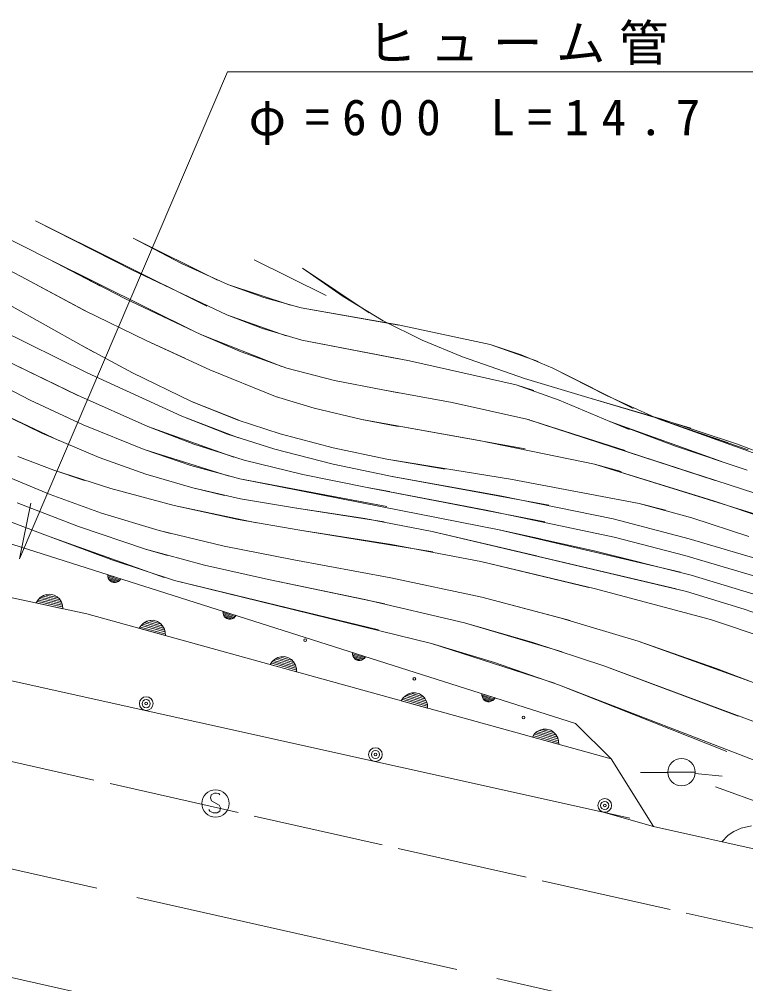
# Model space of a CAD drawing. Units: millimetres, scale not verified. Extents: x 40000 to 680000, y 20000 to 380000.
# Drawn here: x 183248 to 209824, y 279702 to 314974 of the extents above; entities that cross this region are included whole.
import ezdxf

# ---------------------------------------------------------------- set-up
doc = ezdxf.new("R2010")
doc.units = ezdxf.units.MM
doc.header["$LTSCALE"] = 1000
doc.linetypes.add('CHAIN', pattern=[18.5, 12, -1.5, 3.5, -1.5])
for name, color, linetype, lineweight in [('M-BGD', 7, 'Continuous', 13), ('M-BMK', 2, 'CHAIN', 13), ('M-STR-HTXT', 7, 'Continuous', 13)]:
    doc.layers.add(name, color=color, linetype=linetype, lineweight=lineweight)
doc.styles.add('ＭＳ ゴシック', font='')
doc.styles.get('ＭＳ ゴシック').set_extended_font_data('MS Gothic')

msp = doc.modelspace()

# ---------------------------------------------------------------- linework, layer by layer
at = {"layer": 'M-BGD'}
for p, q in [((183836, 307602), (186672, 306162)), ((183836, 307602), (190106, 304479)), ((183836, 307602), (187385, 305799)), ((182005, 307373), (184325, 306198)), ((182005, 307373), (184325, 306198)), ((187410, 306967), (190505, 305431)), ((187410, 306967), (189185, 306044)), ((187410, 306967), (189185, 306044)), ((181540, 306483), (183318, 305570)), ((184325, 306198), (186215, 305212)), ((184325, 306198), (189706, 303527)), ((184325, 306198), (187108, 304761)), ((184325, 306198), (187108, 304761)), ((191841, 306181), (194479, 304867)), ((189185, 306044), (190875, 305277)), ((189185, 306044), (190875, 305277)), ((193612, 305866), (196046, 304240)), ((193612, 305866), (195095, 304839)), ((183318, 305570), (185758, 304261)), ((183318, 305570), (185610, 304338)), ((183318, 305570), (185610, 304338)), ((187385, 305799), (190842, 304162)), ((190875, 305277), (193172, 304519)), ((190875, 305277), (192193, 304800)), ((187108, 304761), (189888, 303444)), ((187108, 304761), (189888, 303444)), ((192193, 304800), (193560, 304425)), ((195095, 304839), (196564, 303945)), ((182901, 304516), (185518, 303050)), ((182901, 304516), (185518, 303050)), ((193560, 304425), (197131, 303793)), ((193560, 304425), (197106, 303797)), ((193560, 304425), (197106, 303797)), ((185610, 304338), (187918, 303217)), ((185610, 304338), (187918, 303217)), ((190842, 304162), (193012, 303397)), ((190842, 304162), (192152, 303665)), ((190842, 304162), (192152, 303665)), ((196564, 303945), (197986, 303236)), ((197106, 303797), (200471, 303079)), ((197106, 303797), (200471, 303079)), ((182441, 303671), (185735, 302045)), ((182441, 303671), (185735, 302045)), ((189888, 303444), (192852, 302275)), ((189888, 303444), (191361, 302811)), ((189888, 303444), (191361, 302811)), ((192152, 303665), (193590, 303242)), ((192152, 303665), (193590, 303242)), ((185518, 303050), (185970, 302798)), ((185518, 303050), (187384, 302039)), ((185518, 303050), (187384, 302039)), ((187918, 303217), (189307, 302576)), ((187918, 303217), (190217, 302158)), ((187918, 303217), (190217, 302158)), ((193590, 303242), (197124, 302556)), ((193590, 303242), (197520, 302488)), ((193590, 303242), (197520, 302488)), ((197986, 303236), (199457, 302624)), ((200471, 303079), (202227, 302458)), ((200471, 303079), (201609, 302705)), ((200471, 303079), (201609, 302705)), ((191361, 302811), (193042, 302216)), ((191361, 302811), (193042, 302216)), ((201609, 302705), (202773, 302214)), ((201609, 302705), (202773, 302214)), ((180619, 302601), (183642, 301044)), ((180619, 302601), (183642, 301044)), ((182684, 302537), (185387, 301219)), ((182684, 302537), (185381, 301222)), ((182684, 302537), (185381, 301222)), ((197520, 302488), (201425, 301605)), ((197520, 302488), (201425, 301605)), ((199457, 302624), (201730, 301839)), ((199457, 302624), (201730, 301839)), ((185735, 302045), (189192, 300456)), ((187384, 302039), (189551, 300998)), ((187384, 302039), (189551, 300998)), ((190217, 302158), (192624, 301176)), ((190217, 302158), (192624, 301176)), ((193042, 302216), (194784, 301768)), ((193042, 302216), (194784, 301768)), ((202773, 302214), (205701, 300743)), ((202773, 302214), (204734, 301211)), ((194784, 301768), (196553, 301419)), ((194784, 301768), (196553, 301419)), ((201425, 301605), (202069, 301394)), ((201425, 301605), (203003, 301044)), ((201425, 301605), (203003, 301044)), ((201425, 301605), (203003, 301044)), ((201730, 301839), (204048, 301146)), ((201730, 301839), (204048, 301146)), ((185381, 301222), (187953, 300083)), ((185381, 301222), (187953, 300083)), ((196553, 301419), (197117, 301318)), ((196553, 301419), (199089, 300962)), ((196553, 301419), (199089, 300962)), ((196553, 301419), (199089, 300962)), ((183642, 301044), (185040, 300393)), ((183642, 301044), (185589, 300147)), ((183642, 301044), (185589, 300147)), ((189551, 300998), (191277, 300309)), ((189551, 300998), (191219, 300330)), ((192624, 301176), (192692, 301153)), ((192624, 301176), (194030, 300746)), ((199089, 300962), (201819, 300354)), ((199089, 300962), (201819, 300354)), ((199089, 300962), (201819, 300354)), ((203003, 301044), (204848, 300266)), ((203003, 301044), (204848, 300266)), ((203003, 301044), (204848, 300266)), ((204048, 301146), (207817, 300023)), ((204048, 301146), (206759, 300354)), ((204734, 301211), (206626, 300364)), ((182091, 300794), (184693, 299567)), ((182091, 300794), (184074, 299839)), ((182091, 300794), (184074, 299839)), ((194030, 300746), (195784, 300334)), ((189192, 300456), (191267, 299669)), ((189192, 300456), (190870, 299807)), ((189192, 300456), (190870, 299807)), ((191219, 300330), (192793, 299810)), ((195784, 300334), (197109, 300080)), ((195784, 300334), (201751, 299266)), ((195784, 300334), (200067, 299571)), ((201819, 300354), (201909, 300330)), ((201819, 300354), (205416, 299208)), ((201819, 300354), (208708, 298104)), ((201819, 300354), (210803, 297430)), ((204848, 300266), (205558, 299975)), ((204848, 300266), (208932, 298800)), ((204848, 300266), (207250, 299361)), ((206626, 300364), (209156, 299496)), ((206626, 300364), (212816, 298135)), ((206626, 300364), (209911, 299230)), ((206759, 300354), (209518, 299439)), ((184074, 299839), (186174, 298952)), ((184074, 299839), (186174, 298952)), ((185589, 300147), (187817, 299240)), ((185589, 300147), (187817, 299240)), ((187953, 300083), (191098, 298965)), ((187953, 300083), (189635, 299440)), ((187953, 300083), (189635, 299440)), ((192793, 299810), (194726, 299301)), ((192793, 299810), (194726, 299301)), ((190870, 299807), (192601, 299250)), ((190870, 299807), (192601, 299250)), ((200067, 299571), (204291, 298707)), ((187817, 299240), (190928, 298261)), ((187817, 299240), (189522, 298658)), ((189635, 299440), (191481, 298854)), ((189635, 299440), (191481, 298854)), ((192601, 299250), (194734, 298703)), ((192601, 299250), (194734, 298703)), ((194726, 299301), (196689, 298890)), ((194726, 299301), (196689, 298890)), ((207250, 299361), (209880, 298481)), ((209518, 299439), (218159, 296070)), ((209518, 299439), (218542, 295932)), ((183197, 298985), (184510, 298483)), ((183197, 298985), (184510, 298483)), ((186174, 298952), (187873, 298343)), ((186174, 298952), (187873, 298343)), ((191481, 298854), (193616, 298327)), ((191481, 298854), (193616, 298327)), ((196689, 298890), (198833, 298518)), ((196689, 298890), (201216, 298152)), ((181971, 298594), (184374, 297589)), ((184510, 298483), (185639, 298111)), ((184510, 298483), (186597, 297815)), ((184510, 298483), (186597, 297815)), ((189522, 298658), (191316, 298165)), ((194734, 298703), (196892, 298256)), ((194734, 298703), (196892, 298256)), ((204291, 298707), (205273, 298440)), ((204291, 298707), (208485, 297409)), ((204291, 298707), (212021, 296298)), ((204291, 298707), (208676, 297349)), ((187873, 298343), (189601, 297833)), ((187873, 298343), (189601, 297833)), ((191316, 298165), (196694, 297151)), ((191316, 298165), (200808, 296304)), ((193616, 298327), (195972, 297856)), ((193616, 298327), (195972, 297856)), ((196892, 298256), (196899, 298255)), ((196892, 298256), (202627, 297209)), ((196892, 298256), (200837, 297548)), ((201216, 298152), (205930, 297269)), ((186597, 297815), (188917, 297191)), ((186597, 297815), (188917, 297191)), ((189601, 297833), (190758, 297557)), ((189601, 297833), (191346, 297437)), ((189601, 297833), (191346, 297437)), ((195972, 297856), (196796, 297703)), ((195972, 297856), (202474, 296589)), ((195972, 297856), (200333, 297026)), ((165954, 297481), (185718, 293230)), ((184374, 297589), (186259, 296912)), ((191346, 297437), (193318, 297105)), ((191346, 297437), (193318, 297105)), ((200837, 297548), (204973, 296700)), ((208676, 297349), (213139, 295853)), ((178297, 297264), (203598, 289214)), ((180987, 297330), (184381, 296044)), ((183166, 297288), (185409, 296427)), ((183166, 297288), (185409, 296427)), ((183257, 295246), (183675, 297281)), ((188917, 297191), (191932, 296555)), ((188917, 297191), (191261, 296680)), ((193318, 297105), (196591, 296599)), ((193318, 297105), (195890, 296717)), ((200333, 297026), (205014, 296029)), ((205930, 297269), (206889, 297020)), ((205930, 297269), (207848, 296745)), ((205930, 297269), (207848, 296745)), ((186259, 296912), (188366, 296276)), ((191261, 296680), (193512, 296293)), ((195890, 296717), (198356, 296244)), ((204973, 296700), (207760, 295975)), ((204973, 296700), (207760, 295975)), ((207848, 296745), (209938, 296057)), ((207848, 296745), (209938, 296057)), ((185409, 296427), (187871, 295597)), ((185409, 296427), (187871, 295597)), ((193512, 296293), (198375, 295502)), ((193512, 296293), (196870, 295765)), ((200808, 296304), (202320, 295969)), ((200808, 296304), (207437, 294757)), ((200808, 296304), (204274, 295539)), ((184381, 296044), (188548, 294563)), ((184381, 296044), (186628, 295201)), ((188366, 296276), (188797, 296162)), ((188366, 296276), (190743, 295705)), ((188366, 296276), (190743, 295705)), ((198356, 296244), (202166, 295349)), ((198356, 296244), (207276, 294148)), ((198356, 296244), (207662, 294042)), ((205014, 296029), (207599, 295366)), ((205014, 296029), (207599, 295366)), ((205014, 296029), (207599, 295366)), ((207760, 295975), (210827, 295061)), ((187871, 295597), (188672, 295362)), ((187871, 295597), (190025, 295009)), ((187871, 295597), (190025, 295009)), ((190743, 295705), (193294, 295204)), ((190743, 295705), (193294, 295204)), ((196870, 295765), (200138, 295144)), ((204274, 295539), (207823, 294650)), ((207599, 295366), (210283, 294568)), ((207599, 295366), (210283, 294568)), ((186628, 295201), (188931, 294450)), ((190025, 295009), (192365, 294483)), ((190025, 295009), (192365, 294483)), ((193294, 295204), (196842, 294550)), ((193294, 295204), (196837, 294551)), ((200138, 295144), (204086, 294199)), ((200138, 295144), (204280, 294152)), ((200138, 295144), (204280, 294152)), ((165705, 294619), (204613, 285977)), ((186488, 294595), (186487, 294658)), ((186487, 294658), (186964, 294507)), ((186501, 294538), (186488, 294595)), ((186932, 294475), (186494, 294614)), ((186501, 294570), (186901, 294443)), ((186534, 294476), (186501, 294538)), ((186860, 294414), (186517, 294523)), ((196837, 294551), (200169, 293836)), ((207823, 294650), (210121, 293954)), ((207823, 294650), (210121, 293954)), ((186572, 294432), (186534, 294476)), ((186543, 294473), (186810, 294388)), ((186624, 294395), (186572, 294432)), ((186744, 294377), (186591, 294426)), ((186700, 294370), (186624, 294395)), ((186763, 294371), (186700, 294370)), ((186820, 294385), (186763, 294371)), ((186883, 294417), (186820, 294385)), ((186926, 294456), (186883, 294417)), ((186964, 294507), (186926, 294456)), ((188931, 294450), (196392, 292650)), ((188931, 294450), (198329, 292140)), ((192365, 294483), (196617, 293600)), ((192365, 294483), (195895, 293756)), ((183933, 293737), (184012, 293822)), ((184012, 293822), (184131, 293899)), ((184056, 293833), (184759, 293682)), ((184713, 293753), (184127, 293879)), ((184131, 293899), (184241, 293937)), ((184237, 293917), (184628, 293833)), ((184241, 293937), (184367, 293950)), ((184367, 293950), (184524, 293917)), ((184524, 293917), (184632, 293852)), ((184632, 293852), (184718, 293773)), ((200169, 293836), (203399, 292981)), ((200169, 293836), (203070, 293076)), ((204280, 294152), (208534, 293022)), ((204280, 294152), (208534, 293022)), ((207662, 294042), (209768, 293404)), ((207662, 294042), (209768, 293404)), ((183868, 293628), (183933, 293737)), ((184846, 293418), (183868, 293628)), ((184819, 293485), (183920, 293678)), ((183952, 293733), (184812, 293548)), ((184805, 293611), (183984, 293787)), ((184718, 293773), (184794, 293654)), ((184794, 293654), (184832, 293544)), ((184832, 293544), (184846, 293418)), ((195895, 293756), (199536, 292895)), ((185718, 293230), (204899, 287929)), ((190701, 293255), (190700, 293318)), ((190700, 293318), (191177, 293166)), ((190715, 293198), (190701, 293255)), ((191146, 293134), (190707, 293274)), ((190714, 293230), (191114, 293102)), ((190747, 293135), (190715, 293198)), ((191074, 293073), (190731, 293182)), ((190786, 293091), (190747, 293135)), ((190757, 293132), (191023, 293047)), ((191139, 293115), (191096, 293077)), ((191177, 293166), (191139, 293115)), ((209768, 293404), (212033, 292605)), ((209768, 293404), (212033, 292605)), ((187634, 292701), (187704, 292806)), ((187704, 292806), (187789, 292886)), ((187723, 292801), (188572, 292566)), ((188568, 292629), (187759, 292853)), ((187789, 292886), (187912, 292956)), ((187832, 292895), (188526, 292703)), ((188485, 292777), (187906, 292937)), ((187912, 292956), (188024, 292987)), ((188019, 292968), (188404, 292861)), ((188024, 292987), (188150, 292994)), ((188150, 292994), (188304, 292951)), ((188304, 292951), (188409, 292881)), ((188409, 292881), (188490, 292796)), ((188490, 292796), (188560, 292673)), ((190837, 293054), (190786, 293091)), ((190957, 293037), (190805, 293085)), ((190913, 293030), (190837, 293054)), ((190976, 293031), (190913, 293030)), ((191033, 293044), (190976, 293031)), ((191096, 293077), (191033, 293044)), ((199536, 292895), (203113, 291836)), ((199536, 292895), (202036, 292180)), ((203070, 293076), (205887, 292230)), ((208534, 293022), (209162, 292820)), ((208534, 293022), (210668, 292308)), ((208534, 293022), (210668, 292308)), ((188597, 292435), (187634, 292701)), ((188575, 292503), (187688, 292748)), ((188560, 292673), (188591, 292561)), ((188591, 292561), (188597, 292435)), ((198329, 292140), (202828, 290691)), ((198329, 292140), (200629, 291451)), ((202036, 292180), (204630, 291332)), ((205887, 292230), (209962, 290770)), ((205887, 292230), (208722, 291245)), ((195439, 291748), (195438, 291811)), ((195438, 291811), (195914, 291659)), ((195452, 291691), (195439, 291748)), ((195883, 291627), (195445, 291767)), ((195452, 291722), (195852, 291595)), ((192429, 291376), (192499, 291481)), ((193393, 291109), (192429, 291376)), ((193370, 291178), (192483, 291423)), ((192499, 291481), (192584, 291561)), ((192519, 291475), (193367, 291241)), ((193364, 291304), (192554, 291528)), ((192584, 291561), (192707, 291631)), ((192628, 291570), (193322, 291378)), ((193280, 291452), (192702, 291612)), ((192707, 291631), (192819, 291662)), ((192814, 291643), (193199, 291536)), ((192819, 291662), (192946, 291669)), ((192946, 291669), (193100, 291626)), ((193100, 291626), (193205, 291555)), ((193205, 291555), (193285, 291471)), ((193285, 291471), (193355, 291348)), ((193355, 291348), (193386, 291236)), ((195484, 291628), (195452, 291691)), ((195811, 291566), (195468, 291675)), ((195523, 291584), (195484, 291628)), ((195494, 291625), (195761, 291540)), ((195574, 291547), (195523, 291584)), ((195695, 291530), (195542, 291578)), ((195650, 291523), (195574, 291547)), ((195714, 291524), (195650, 291523)), ((195770, 291537), (195714, 291524)), ((195833, 291569), (195770, 291537)), ((195877, 291608), (195833, 291569)), ((195914, 291659), (195877, 291608)), ((200629, 291451), (203016, 290624)), ((193386, 291236), (193393, 291109)), ((204630, 291332), (209549, 289482)), ((204630, 291332), (213679, 287967)), ((208722, 291245), (211451, 290190)), ((197379, 290236), (197502, 290306)), ((197502, 290306), (197614, 290337)), ((197609, 290318), (197995, 290211)), ((197614, 290337), (197741, 290343)), ((197741, 290343), (197895, 290301)), ((197895, 290301), (198000, 290230)), ((200176, 290240), (200175, 290304)), ((200175, 290304), (200652, 290152)), ((203016, 290624), (209135, 288194)), ((203016, 290624), (212145, 287099)), ((197224, 290050), (197295, 290155)), ((198188, 289784), (197224, 290050)), ((198165, 289853), (197279, 290098)), ((197295, 290155), (197379, 290236)), ((197314, 290150), (198162, 289916)), ((198159, 289979), (197349, 290203)), ((197423, 290244), (198117, 290053)), ((198075, 290127), (197497, 290286)), ((198000, 290230), (198080, 290146)), ((198080, 290146), (198150, 290023)), ((198150, 290023), (198181, 289910)), ((200189, 290184), (200176, 290240)), ((200620, 290120), (200182, 290259)), ((200189, 290215), (200589, 290088)), ((200222, 290121), (200189, 290184)), ((200548, 290059), (200205, 290168)), ((200260, 290077), (200222, 290121)), ((200231, 290118), (200498, 290033)), ((200311, 290040), (200260, 290077)), ((200432, 290022), (200279, 290071)), ((200388, 290015), (200311, 290040)), ((200451, 290016), (200388, 290015)), ((200508, 290030), (200451, 290016)), ((200571, 290062), (200508, 290030)), ((200614, 290101), (200571, 290062)), ((200652, 290152), (200614, 290101)), ((198181, 289910), (198188, 289784)), ((202090, 288830), (202174, 288911)), ((202954, 288654), (202144, 288877)), ((202174, 288911), (202297, 288980)), ((202218, 288919), (202912, 288727)), ((202870, 288801), (202292, 288961)), ((202297, 288980), (202410, 289012)), ((202404, 288992), (202790, 288886)), ((202410, 289012), (202536, 289018)), ((202536, 289018), (202690, 288976)), ((202690, 288976), (202795, 288905)), ((202795, 288905), (202876, 288821)), ((203598, 289214), (204899, 287929)), ((202019, 288725), (202090, 288830)), ((202983, 288459), (202019, 288725)), ((202961, 288527), (202074, 288772)), ((202109, 288825), (202957, 288590)), ((202876, 288821), (202945, 288698)), ((202945, 288698), (202977, 288585)), ((202977, 288585), (202983, 288459)), ((185981, 287152), (181298, 288204)), ((206453, 285452), (204899, 287929)), ((206972, 287432), (205972, 287423)), ((206972, 287436), (207972, 287436)), ((207970, 287388), (208965, 287292)), ((191250, 285968), (186567, 287020)), ((208722, 286906), (210624, 286214)), ((208722, 286906), (210624, 286214)), ((190264, 286615), (190244, 286495)), ((190244, 286495), (190284, 286395)), ((190384, 286675), (190264, 286615)), ((190464, 286675), (190384, 286675)), ((190544, 286655), (190464, 286675)), ((190584, 286615), (190544, 286655)), ((190224, 286015), (190184, 286075)), ((190284, 286395), (190564, 286235)), ((190564, 286235), (190604, 286135)), ((190604, 286135), (190584, 286015)), ((190344, 285955), (190224, 286015)), ((190484, 285955), (190344, 285955)), ((190584, 286015), (190484, 285955)), ((196518, 284784), (191835, 285836)), ((204613, 285977), (205589, 285760)), ((206453, 285452), (204613, 285977)), ((226881, 280866), (206453, 285452)), ((209653, 285388), (209388, 285269)), ((210030, 285481), (209653, 285388)), ((209180, 285137), (208947, 284892)), ((209388, 285269), (209180, 285137)), ((201787, 283600), (197104, 284653)), ((207056, 282416), (202372, 283469)), ((207641, 282285), (212324, 281232)), ((173158, 282143), (221786, 271183))]:
    msp.add_line(p, q, dxfattribs=at)
for centre, radius in [((193702, 292270), 50), ((197700, 290852), 50), ((187891, 289947), 250), ((187891, 289947), 150), ((187891, 289947), 50), ((201699, 289434), 50), ((196279, 288084), 250), ((196279, 288084), 150), ((196279, 288084), 50), ((207472, 287436), 500), ((190424, 286295), 500), ((204667, 286221), 250), ((204667, 286221), 150), ((204667, 286221), 50)]:
    msp.add_circle(centre, radius, dxfattribs=at)
at = {"layer": 'M-BMK'}
msp.add_line((217297, 276147), (168835, 287084), dxfattribs=at)
at = {"layer": 'M-STR-HTXT'}
for p, q in [((183257, 295246), (190866, 313050)), ((190866, 313050), (213082, 313050))]:
    msp.add_line(p, q, dxfattribs=at)

# ---------------------------------------------------------------- texts
at = {"layer": 'M-STR-HTXT', "char_height": 1320, "attachment_point": 7, "style": 'ＭＳ ゴシック'}
for s, insert in [('\\T1.28;ヒューム管', (195974, 313307)), ('\\T1.51;φ=600\\~L=14.7', (191640, 310375))]:
    msp.add_mtext(s, dxfattribs=dict(at, insert=insert))

doc.saveas('drawing.dxf')
